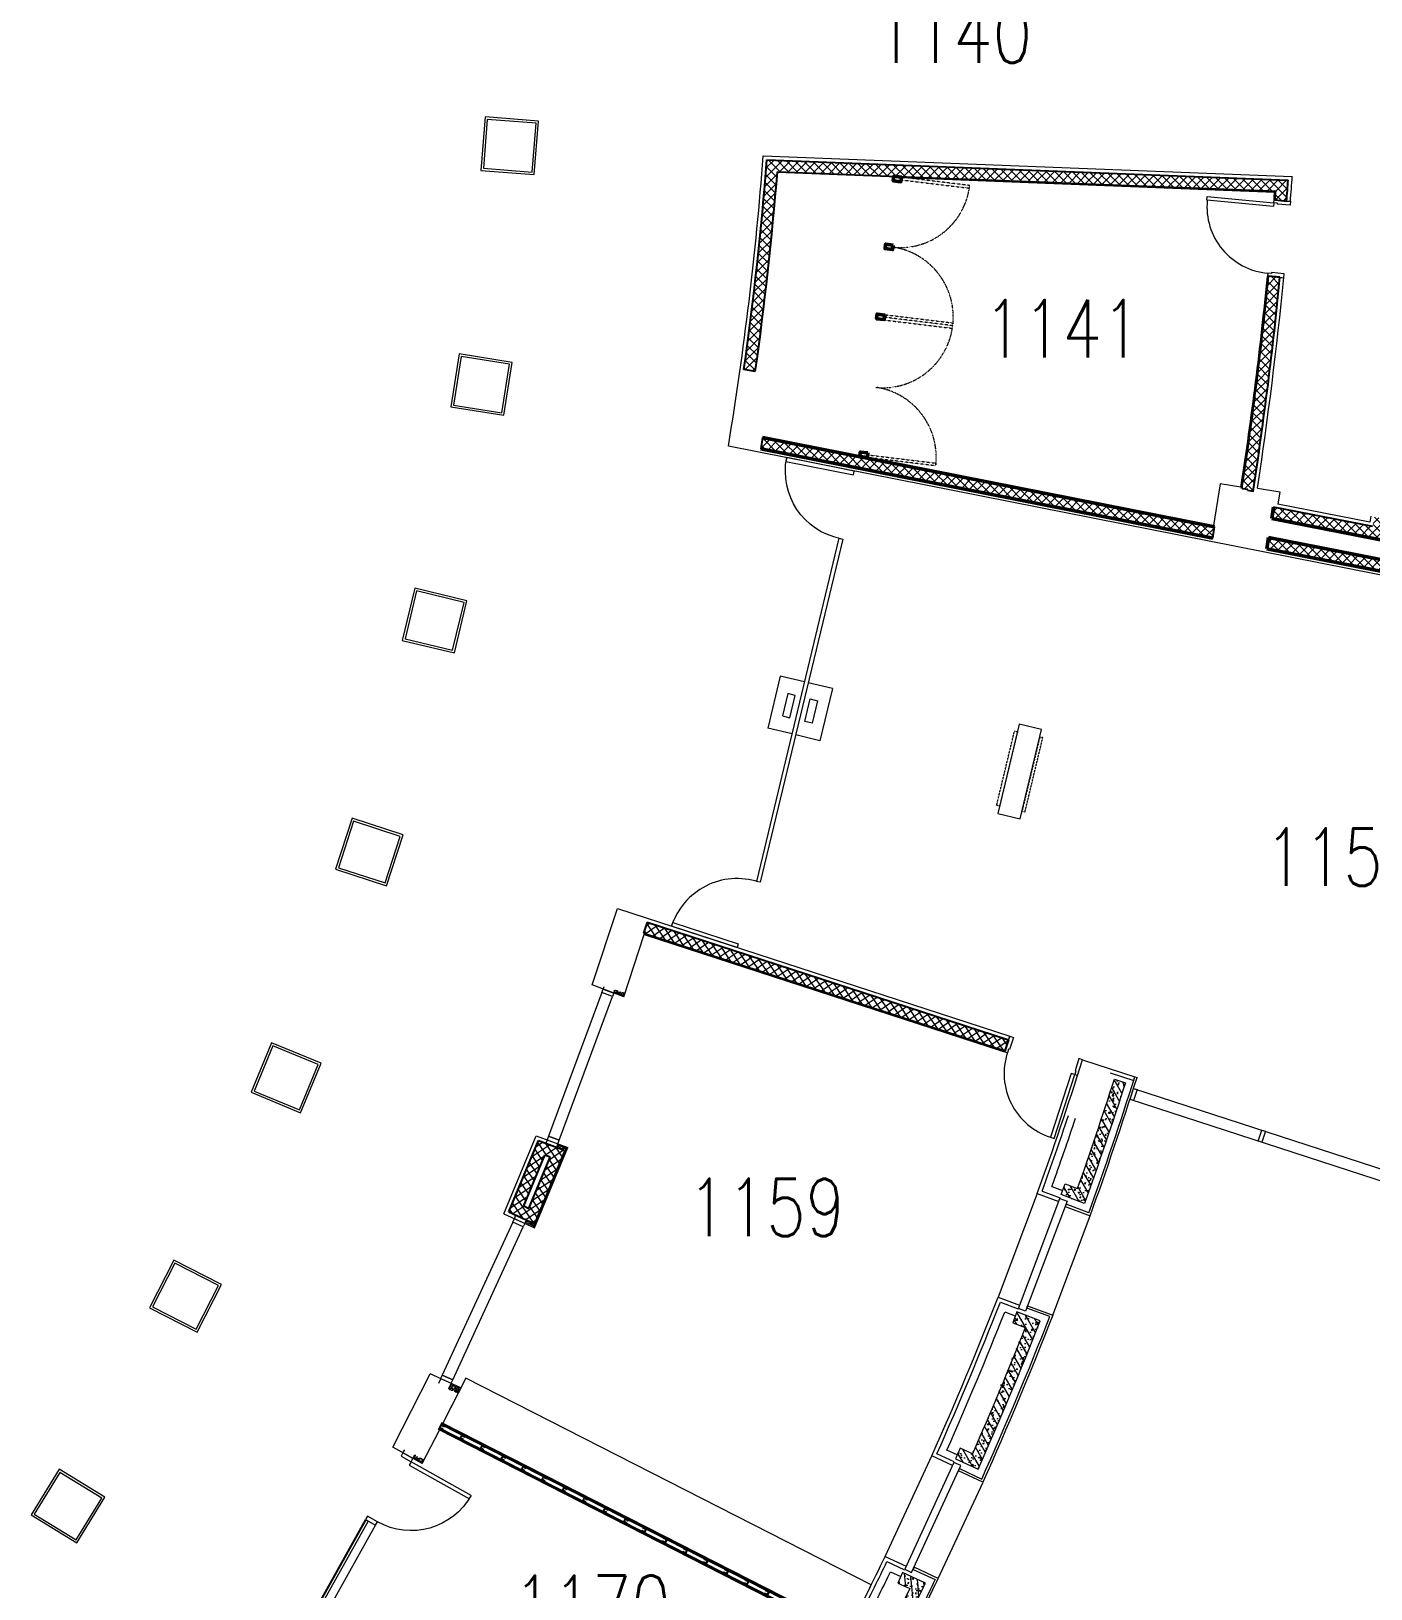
# Model space of a CAD drawing. Header units: inches. Extents: x 13084 to 220150, y 6494 to 167180.
# Drawn here: x 121740 to 139242, y 71649 to 91988 of the extents above; entities that cross this region are included whole.
import ezdxf
from ezdxf.enums import TextEntityAlignment as Align

# ---------------------------------------------------------------- set-up
doc = ezdxf.new("R2010")
doc.units = ezdxf.units.IN
doc.header["$MEASUREMENT"] = 0
doc.linetypes.add('Ground Floor$0$HIDDEN', pattern=[0.375, 0.25, -0.125])
for name, color, linetype, lineweight in [('Ground Floor$0$A-G250-G-Walls-Low-Level', 8, 'Continuous', 15), ('Ground Floor$0$A-G250-G-Walls-Precast-Concrete', 7, 'Continuous', 15), ('Ground Floor$0$A-G250-M-Walls-Blockwork', 7, 'Continuous', 25), ('Ground Floor$0$A-G250-M-Walls-Glazed-Partitions', 251, 'Continuous', 9), ('Ground Floor$0$A-G250-M-Walls-Plasterboard-Partition', 7, 'Continuous', 15), ('Ground Floor$0$A-G252-H-Internal-Walls', 251, 'Continuous', 9), ('Ground Floor$0$A-G262-H-Precast-Panel', 251, 'Continuous', 5), ('Ground Floor$0$A-G312-M-Wall-Cladding-Panel', 7, 'Continuous', 9), ('Ground Floor$0$A-G312-M-Wall-Finish-Plaster', 7, 'Continuous', 15), ('Ground Floor$0$A-G321-M-Window', 251, 'Continuous', 9), ('Ground Floor$0$A-G322-M-Door', 251, 'Continuous', 15), ('Ground Floor$0$A-G4-M-Furniture-and-Fittings', 251, 'Continuous', 9), ('Ground Floor$0$A-G4-M-Furniture-Built-In', 251, 'Continuous', 9), ('Ground Floor$0$Z-Z001-S-Room-Name-Identification-250', 7, 'Continuous', 15)]:
    doc.layers.add(name, color=color, linetype=linetype, lineweight=lineweight)
doc.styles.add('Ground Floor$0$Tag-RomanS', font='romans.shx', dxfattribs={"width": 0.8})
pattern_1 = [(34, (31615.24, 164129.57), (-44.385937, 65.804857), []), (124, (31615.24, 164129.57), (-65.804857, -44.385937), [])]
pattern_2 = [(45, (31615.24, 164129.57), (-56.1266, 56.1266), []), (135, (31615.24, 164129.57), (-56.1266, -56.1266), [])]
pattern_3 = [(140, (31615.24, 164129.57), (4.781726, 54.6554), [5.715, -62.865]), (85, (31615.24, 164129.57), (-57.316993, -10.572848), [4.572, -50.292]), (190.451, (31615.637, 164134.124), (-52.535006, 44.08275), [4.857, -53.427]), (136.1842, (31600, 164129.57), (12.6127, 81.323712), [8.5725, -94.2975]), (186.6356, (31601.05, 164136.35), (-74.227667, 71.22127), [7.2855, -80.1405]), (81.184, (31600, 164129.57), (-74.227535, 71.22138), [6.858, -75.438]), (111, (31603.81, 164137.19), (30.679656, 45.484464), [5.715, -62.865]), (56, (31603.81, 164137.19), (-55.25639, 18.540609), [4.572, -50.292]), (161.4514, (31606.365, 164140.98), (-24.576857, 64.024947), [4.857, -53.427]), (127.5, (31615.239, 164129.57), (-25.3665117, 0.926581), [0, -49.6824, 0, -51.054, 0, -50.4825]), (97.5, (31615.24, 164129.57), (-30.0541724, 20.045899), [0, -29.1084, 0, -48.5394, 0, -19.2405]), (57.5, (31615.239, 164112.577), (1.7186232, 40.6771786), [0, -19.05, 0, -59.436, 0, -78.867]), (47.5, (31615.24, 164104.957), (-7.627947, 44.438754), [0, -24.765, 0, -39.4716, 0, -56.007])]
pattern_4 = [(50, (31615.24, 164129.57), (182.18467, -15.93909), [19.05, -209.55]), (355, (31615.24, 164129.57), (-35.24283, 191.05664), [15.24, -167.64]), (100.451, (31630.42, 164128.24), (146.9425, 175.11669), [16.19, -178.09]), (46.1842, (31615.24, 164180.37), (271.07904, -42.04233), [28.575, -314.325]), (96.6356, (31637.83, 164176.87), (237.40423, 247.42556), [24.285, -267.135]), (351.184, (31615.24, 164180.37), (237.4046, 247.4251), [22.86, -251.46]), (21, (31640.64, 164167.67), (151.61488, -102.26552), [19.05, -209.55]), (326, (31640.64, 164167.67), (61.80203, 184.18797), [15.24, -167.64]), (71.4514, (31653.27, 164159.15), (213.4165, 81.92286), [16.19, -178.09]), (37.5, (31615.24, 164129.57), (3.088603, 84.55504), [0, -165.608, 0, -170.18, 0, -168.275]), (7.5, (31615.24, 164129.57), (66.81966, 100.180575), [0, -97.028, 0, -161.798, 0, -64.135]), (327.5, (31558.6, 164129.57), (135.590595, -5.728744), [0, -63.5, 0, -198.12, 0, -262.89]), (317.5, (31533.2, 164129.57), (148.12918, 25.42649), [0, -82.55, 0, -131.572, 0, -186.69])]
pattern_5 = [(120, (31615.24, 164129.57), (-68.740766, -39.6875), [])]

# ---------------------------------------------------------------- blocks, each defined once
blk = doc.blocks.new('Ground Floor$0$d51')
at = {"layer": 'Ground Floor$0$A-G322-M-Door', "ltscale": 0.02}
blk.add_lwpolyline([(100144, -117183), (100194, -117183), (100194, -118083), (100144, -118083)], close=True, dxfattribs=at)
blk.add_arc((100144, -118083), 900, 0, 90, dxfattribs=at)
blk = doc.blocks.new('Ground Floor$0$tag-roomname')
at = {"lineweight": 18, "ltscale": 0.01, "style": 'Ground Floor$0$Tag-RomanS', "width": 0.8}
blk.add_attdef('ROOM_NO_2', text='', height=3, dxfattribs=at).set_placement((0, 1.612), align=Align.MIDDLE_CENTER)
at = {"linetype": 'ByBlock', "lineweight": 13, "ltscale": 0.01, "style": 'Ground Floor$0$Tag-RomanS', "width": 0.8, "flags": 1}
for tag, p in [('ROOM_NAME_1', (0, -2.288)), ('AREA', (0, -5.744))]:
    blk.add_attdef(tag, text='', height=2.8, dxfattribs=at).set_placement(p, align=Align.MIDDLE_CENTER)
blk = doc.blocks.new('Ground Floor$0$Door1-faculty offices-2300')
at = {"layer": 'Ground Floor$0$A-G321-M-Window', "elevation": 0}
blk.add_lwpolyline([(50, -65), (1300, -65), (1300, -35), (50, -35)], close=True, dxfattribs=at)
at = {"layer": 'Ground Floor$0$A-G322-M-Door'}
for p, q in [((50, 75), (1300, 75)), ((50, -75), (1300, -75))]:
    blk.add_line(p, q, dxfattribs=at)
at = {"layer": 'Ground Floor$0$A-G322-M-Door', "elevation": 0}
for points in [[(2200, 975), (2250, 975), (2250, 75), (2200, 75)], [(50, 75), (50, -75), (0, -75), (0, 75)], [(1350, 75), (1350, -75), (1300, -75), (1300, 75)], [(2300, 75), (2300, -75), (2250, -75), (2250, 75)]]:
    blk.add_lwpolyline(points, close=True, dxfattribs=at)
at = {"layer": 'Ground Floor$0$A-G322-M-Door'}
blk.add_arc((2250, 75), 900, 90, 180, dxfattribs=at)
blk = doc.blocks.new('Ground Floor$0$w-2300-150')
at = {"layer": 'Ground Floor$0$A-G250-M-Walls-Glazed-Partitions', "ltscale": 0.02}
for points in [[(0, 150), (50, 150), (50, 0), (0, 0)], [(2250, 150), (50, 150), (50, 0), (2250, 0)], [(2300, 150), (2250, 150), (2250, 0), (2300, 0)]]:
    blk.add_lwpolyline(points, close=True, dxfattribs=at)
blk = doc.blocks.new('Ground Floor$0$w-2100-150')
at = {"layer": 'Ground Floor$0$A-G250-M-Walls-Glazed-Partitions', "ltscale": 0.02}
for points in [[(-100, 150), (-50, 150), (-50, 0), (-100, 0)], [(1950, 150), (-50, 150), (-50, 0), (1950, 0)], [(2000, 150), (1950, 150), (1950, 0), (2000, 0)]]:
    blk.add_lwpolyline(points, close=True, dxfattribs=at)
blk = doc.blocks.new('Ground Floor$0$Part Frame3')
at = {"extrusion": (-4.90887e-13, -3.28e-13, -1)}
for p, q in [((0, 100), (6015, 100)), ((0, 0), (6015, 0))]:
    blk.add_line(p, q, dxfattribs=at)
for p, q in [((0, 100), (0, 0)), ((6015, 100), (6015, 0))]:
    blk.add_line(p, q)
at = {"extrusion": (-4.90887e-13, -2.8924e-12, -1)}
for p, q in [((0, 87), (6015, 87, 0)), ((0, 75), (6015, 75, 0)), ((6015, 25, 0), (0, 25)), ((6015, 12, 0), (0, 12))]:
    blk.add_line(p, q, dxfattribs=at)
at = {"extrusion": (-4.90887e-13, -3.28e-13, -1), "elevation": 0}
for points in [[(0, 25), (0, 75), (-50, 75), (-50, 65), (-10, 65), (-10, 35), (-50, 35), (-50, 25)], [(-300, 25), (-300, 75), (-350, 75), (-350, 65), (-310, 65), (-310, 35), (-350, 35), (-350, 25)], [(-600, 25), (-600, 75), (-650, 75), (-650, 65), (-610, 65), (-610, 35), (-650, 35), (-650, 25)], [(-900, 25), (-900, 75), (-950, 75), (-950, 65), (-910, 65), (-910, 35), (-950, 35), (-950, 25)], [(-1200, 25), (-1200, 75), (-1250, 75), (-1250, 65), (-1210, 65), (-1210, 35), (-1250, 35), (-1250, 25)], [(-1500, 25), (-1500, 75), (-1550, 75), (-1550, 65), (-1510, 65), (-1510, 35), (-1550, 35), (-1550, 25)], [(-1800, 25), (-1800, 75), (-1850, 75), (-1850, 65), (-1810, 65), (-1810, 35), (-1850, 35), (-1850, 25)], [(-2100, 25), (-2100, 75), (-2150, 75), (-2150, 65), (-2110, 65), (-2110, 35), (-2150, 35), (-2150, 25)], [(-2400, 25), (-2400, 75), (-2450, 75), (-2450, 65), (-2410, 65), (-2410, 35), (-2450, 35), (-2450, 25)], [(-2700, 25), (-2700, 75), (-2750, 75), (-2750, 65), (-2710, 65), (-2710, 35), (-2750, 35), (-2750, 25)], [(-3000, 25), (-3000, 75), (-3050, 75), (-3050, 65), (-3010, 65), (-3010, 35), (-3050, 35), (-3050, 25)]]:
    blk.add_lwpolyline(points, close=True, dxfattribs=at)
at = {"extrusion": (4.90887e-13, -3.28e-13, -1), "elevation": 0}
for points in [[(-3315, 25), (-3315, 75), (-3265, 75), (-3265, 65), (-3305, 65), (-3305, 35), (-3265, 35), (-3265, 25)], [(-3615, 25), (-3615, 75), (-3565, 75), (-3565, 65), (-3605, 65), (-3605, 35), (-3565, 35), (-3565, 25)], [(-3915, 25), (-3915, 75), (-3865, 75), (-3865, 65), (-3905, 65), (-3905, 35), (-3865, 35), (-3865, 25)], [(-4215, 25), (-4215, 75), (-4165, 75), (-4165, 65), (-4205, 65), (-4205, 35), (-4165, 35), (-4165, 25)], [(-4515, 25), (-4515, 75), (-4465, 75), (-4465, 65), (-4505, 65), (-4505, 35), (-4465, 35), (-4465, 25)], [(-4815, 25), (-4815, 75), (-4765, 75), (-4765, 65), (-4805, 65), (-4805, 35), (-4765, 35), (-4765, 25)], [(-5115, 25), (-5115, 75), (-5065, 75), (-5065, 65), (-5105, 65), (-5105, 35), (-5065, 35), (-5065, 25)], [(-5415, 25), (-5415, 75), (-5365, 75), (-5365, 65), (-5405, 65), (-5405, 35), (-5365, 35), (-5365, 25)], [(-5715, 25), (-5715, 75), (-5665, 75), (-5665, 65), (-5705, 65), (-5705, 35), (-5665, 35), (-5665, 25)], [(-6015, 25), (-6015, 75), (-5965, 75), (-5965, 65), (-6005, 65), (-6005, 35), (-5965, 35), (-5965, 25)]]:
    blk.add_lwpolyline(points, close=True, dxfattribs=at)
blk = doc.blocks.new('Ground Floor$0$cb17')
at = {"linetype": 'Ground Floor$0$HIDDEN', "ltscale": 0.25}
for points in [[(-91, 0), (-56, 0), (-56, 899), (-91, 899)], [(1752, 0), (1717, 0), (1717, 899), (1752, 899)], [(1752, 0), (1787, 0), (1787, 899), (1752, 899)], [(3596, 0), (3561, 0), (3561, 899), (3596, 899)]]:
    blk.add_lwpolyline(points, close=True, dxfattribs=at)
for centre, start, end in [((-88, -20), 1.2327, 90.2067), ((1749, -20), 89.7933, 178.7673), ((1755, -20), 1.2327, 90.2067), ((3592, -20), 89.7933, 178.7673)]:
    blk.add_arc(centre, 919, start, end, dxfattribs=at)
blk = doc.blocks.new('Ground Floor$0$cb-a1')
at = {"layer": 'Ground Floor$0$A-G4-M-Furniture-Built-In', "lineweight": 50, "ltscale": 0.02, "elevation": 0}
for points in [[(-3687, 100), (-3627, 100), (-3627, 0), (-3687, 0)], [(-2795, 100), (-2735, 100), (-2735, 0), (-2795, 0)], [(-1874, 100), (-1814, 100), (-1814, 0), (-1874, 0)]]:
    blk.add_lwpolyline(points, close=True, dxfattribs=at)
at = {"layer": 'Ground Floor$0$A-G4-M-Furniture-Built-In', "lineweight": 50, "ltscale": 0.02}
blk.add_lwpolyline([(-60, 100), (0, 100), (0, 0), (-60, 0)], close=True, dxfattribs=at)
at = {"layer": 'Ground Floor$0$A-G4-M-Furniture-Built-In'}
blk.add_blockref('Ground Floor$0$cb17', (-3596, 100, 0), dxfattribs=at)

msp = doc.modelspace()

# ---------------------------------------------------------------- hatches: boundary and pattern name
at = {"layer": 'Ground Floor$0$A-G252-H-Internal-Walls', "ltscale": 0.02}
h = msp.add_hatch(dxfattribs=at)
h.set_pattern_fill('ANSI37', color=256, scale=25, style=0)
h.set_pattern_definition(pattern_2)
h.paths.add_polyline_path([(138001, 89900, -0.000579), (137993, 89784), (138142, 89770, 0.001367), (138162, 90044), (131351, 90308, -0.015894), (131052, 87568), (131200, 87545, 0.015079), (131489, 90153)])
h = msp.add_hatch(dxfattribs=at)
h.set_pattern_fill('ANSI37', color=256, scale=25, style=0)
h.set_pattern_definition(pattern_2)
h.paths.add_polyline_path([(138055, 88774), (137906, 88788, -0.01397), (137558, 86015), (137633, 86003), (137630, 85990), (137704, 85978, 0.014044)])
h = msp.add_hatch(dxfattribs=at)
h.set_pattern_fill('ANSI37', color=256, scale=25, style=0)
h.set_pattern_definition(pattern_2)
h.paths.add_polyline_path([(137176, 85369), (137200, 85517), (131295, 86684), (131273, 86536)])
at = {"layer": 'Ground Floor$0$A-G252-H-Internal-Walls'}
h = msp.add_hatch(dxfattribs=at)
h.set_pattern_fill('ANSI37', color=256, scale=25, style=0)
h.set_pattern_definition(pattern_2)
h.paths.add_polyline_path([(141883, 84591), (137906, 85377), (137883, 85229), (146491, 83527), (146520, 83674), (142030, 84562), (142108, 84956), (139413, 85489), (139437, 85611), (139291, 85643), (139266, 85518), (137971, 85774), (137947, 85625), (141932, 84838)])
h = msp.add_hatch(dxfattribs=at)
h.set_pattern_fill('ANSI37', color=256, scale=25, angle=349, style=0)
h.set_pattern_definition(pattern_1)
h.paths.add_polyline_path([(129787, 80352), (129740, 80210), (134462, 78675), (134509, 78818)])
h = msp.add_hatch(dxfattribs=at)
h.set_pattern_fill('AR-CONC', color=256, scale=0.3, angle=90, style=0)
h.set_pattern_definition([(140, (31611.44, 164130.82), (4.781726, 54.6554), [5.715, -62.865]), (85, (31611.44, 164130.82), (-57.316993, -10.572848), [4.572, -50.292]), (190.451, (31611.84, 164135.376), (-52.535006, 44.08275), [4.857, -53.427]), (136.1842, (31596.2, 164130.82), (12.6127, 81.323712), [8.5725, -94.2975]), (186.6356, (31597.25, 164137.6), (-74.227667, 71.22127), [7.2855, -80.1405]), (81.184, (31596.2, 164130.82), (-74.227535, 71.22138), [6.858, -75.438]), (111, (31600.01, 164138.44), (30.679656, 45.484464), [5.715, -62.865]), (56, (31600.01, 164138.44), (-55.25639, 18.540609), [4.572, -50.292]), (161.4514, (31602.566, 164142.23), (-24.576857, 64.024947), [4.857, -53.427]), (127.5, (31611.44, 164130.821), (-25.3665117, 0.926581), [0, -49.6824, 0, -51.054, 0, -50.4825]), (97.5, (31611.44, 164130.82), (-30.0541724, 20.045899), [0, -29.1084, 0, -48.5394, 0, -19.2405]), (57.5, (31611.44, 164113.829), (1.7186232, 40.6771786), [0, -19.05, 0, -59.436, 0, -78.867]), (47.5, (31611.44, 164106.21), (-7.627947, 44.438754), [0, -24.765, 0, -39.4716, 0, -56.007])])
h.paths.add_polyline_path([(129363, 79470), (129354, 79444), (129473, 79400), (129483, 79431)])
h = msp.add_hatch(dxfattribs=at)
h.set_pattern_fill('ANSI37', color=256, scale=25, angle=349, style=0)
h.set_pattern_definition(pattern_1)
h.paths.add_polyline_path([(128718, 77371), (128366, 77501), (127981, 76572), (128322, 76415)])
h.paths.add_polyline_path([(128243, 76616), (128175, 76648), (128450, 77310), (128520, 77284)], flags=16)
h = msp.add_hatch(dxfattribs=at)
h.set_pattern_fill('AR-CONC', color=256, scale=0.3, angle=90, style=0)
h.set_pattern_definition(pattern_3)
h.paths.add_polyline_path([(128615, 77446), (128603, 77414), (128718, 77371), (128732, 77403)])
h = msp.add_hatch(dxfattribs=at)
h.set_pattern_fill('AR-CONC', color=256, scale=0.3, angle=90, style=0)
h.set_pattern_definition(pattern_3)
h.paths.add_polyline_path([(128210, 76466), (128196, 76435), (128309, 76383), (128322, 76415)])
h = msp.add_hatch(dxfattribs=at)
h.set_pattern_fill('AR-CONC', color=256, scale=0.3, angle=90, style=0)
h.set_pattern_definition(pattern_3)
h.paths.add_polyline_path([(127220, 74319), (127194, 74262), (127303, 74207), (127334, 74266)])
h = msp.add_hatch(dxfattribs=at)
h.set_pattern_fill('AR-CONC', color=256, scale=0.3, angle=90, style=0)
h.set_pattern_definition(pattern_3)
h.paths.add_polyline_path([(126753, 73398), (126735, 73365), (126844, 73304), (126863, 73342)])
at = {"layer": 'Ground Floor$0$A-G262-H-Precast-Panel'}
h = msp.add_hatch(dxfattribs=at)
h.set_pattern_fill('AR-CONC', color=256, style=0)
h.set_pattern_definition(pattern_4)
edge = h.paths.add_edge_path()
edge.add_line((135892, 78304), (136035, 78257))
edge.add_arc((88115, 93630), 50325, 340.3199, 342.2143, ccw=False)
edge.add_line((135501, 76682), (135196, 76797))
edge.add_line((135196, 76797), (135247, 76938))
edge.add_line((135247, 76938), (135411, 76876))
edge.add_arc((88427, 93524), 49846, 340.4891, 342.221)
h = msp.add_hatch(dxfattribs=at)
h.set_pattern_fill('ANSI31', color=256, scale=25, angle=75, style=0)
h.set_pattern_definition(pattern_5)
edge = h.paths.add_edge_path()
edge.add_line((135892, 78304), (136035, 78257))
edge.add_arc((88115, 93630), 50325, 340.3199, 342.2143, ccw=False)
edge.add_line((135501, 76682), (135196, 76797))
edge.add_line((135196, 76797), (135247, 76938))
edge.add_line((135247, 76938), (135411, 76876))
edge.add_arc((88427, 93524), 49846, 340.4891, 342.221)
h = msp.add_hatch(dxfattribs=at)
h.set_pattern_fill('AR-CONC', color=256, style=0)
h.set_pattern_definition(pattern_4)
edge = h.paths.add_edge_path()
edge.add_line((134036, 73411), (133877, 73484))
edge.add_line((133877, 73484), (133817, 73347))
edge.add_line((133817, 73347), (134111, 73210))
edge.add_arc((88115, 93628), 50325, 336.0636, 338.4572)
edge.add_line((134924, 75149), (134617, 75264))
edge.add_line((134617, 75264), (134564, 75123))
edge.add_line((134564, 75123), (134728, 75062))
edge.add_arc((88115, 93628), 50175, 336.238, 338.2827, ccw=False)
h = msp.add_hatch(dxfattribs=at)
h.set_pattern_fill('ANSI31', color=256, scale=25, angle=75, style=0)
h.set_pattern_definition(pattern_5)
edge = h.paths.add_edge_path()
edge.add_line((134036, 73411), (133877, 73484))
edge.add_line((133877, 73484), (133817, 73347))
edge.add_line((133817, 73347), (134111, 73210))
edge.add_arc((88115, 93628), 50325, 336.0636, 338.4572)
edge.add_line((134924, 75149), (134617, 75264))
edge.add_line((134617, 75264), (134564, 75123))
edge.add_line((134564, 75123), (134728, 75062))
edge.add_arc((88115, 93628), 50175, 336.238, 338.2827, ccw=False)
h = msp.add_hatch(dxfattribs=at)
h.set_pattern_fill('AR-CONC', color=256, style=0)
h.set_pattern_definition(pattern_4)
edge = h.paths.add_edge_path()
edge.add_arc((88115, 93630), 50325, 333.37, 334.1968)
edge.add_line((133423, 71724), (133125, 71861))
edge.add_line((133125, 71861), (133062, 71725))
edge.add_line((133062, 71725), (133221, 71652))
edge.add_line((133221, 71652), (132968, 71141))
edge.add_line((132968, 71141), (133102, 71073))
h = msp.add_hatch(dxfattribs=at)
h.set_pattern_fill('ANSI31', color=256, scale=25, angle=50, style=0)
h.set_pattern_definition([(95, (31615.24, 164129.57), (-79.072954, -6.917987), [])])
edge = h.paths.add_edge_path()
edge.add_arc((88115, 93630), 50325, 333.37, 334.1968)
edge.add_line((133423, 71724), (133125, 71861))
edge.add_line((133125, 71861), (133062, 71725))
edge.add_line((133062, 71725), (133221, 71652))
edge.add_line((133221, 71652), (132968, 71141))
edge.add_line((132968, 71141), (133102, 71073))

# ---------------------------------------------------------------- linework, layer by layer
at = {"layer": 'Ground Floor$0$A-G250-G-Walls-Low-Level'}
for p, q in [((134884, 76813), (134373, 75456)), ((135087, 75221), (135575, 76520)), ((132896, 72071), (133506, 73387)), ((133590, 71784), (134178, 73041))]:
    msp.add_line(p, q, dxfattribs=at)
at = {"layer": 'Ground Floor$0$A-G250-G-Walls-Precast-Concrete'}
for points in [[(135892, 78304), (136035, 78257, -0.008266), (135501, 76682), (135196, 76797), (135247, 76938), (135411, 76876, 0.007557)], [(134036, 73411), (133877, 73484), (133817, 73347), (134111, 73210, 0.010445), (134924, 75149), (134617, 75264), (134564, 75123), (134728, 75062, -0.008922)]]:
    msp.add_lwpolyline(points, format="xyb", close=True, dxfattribs=at)
msp.add_lwpolyline([(133102, 71073, 0.003608), (133423, 71724), (133125, 71861), (133062, 71725), (133221, 71652), (132968, 71141), (133102, 71073)], format="xyb", dxfattribs=at)
at = {"layer": 'Ground Floor$0$A-G250-M-Walls-Blockwork'}
for p, q in [((131351, 90308, 0), (138162, 90044)), ((131489, 90153, 0), (138001, 89900)), ((137993, 89784), (138142, 89770)), ((138054, 88774), (137906, 88788)), ((131200, 87545, 0), (131052, 87568, 0)), ((131295, 86684), (131273, 86536, 0)), ((137633, 86003), (137562, 86014)), ((137630, 85990), (137633, 86003)), ((137708, 85977), (137630, 85990)), ((139266, 85518, 0), (137971, 85774, 0)), ((137176, 85369), (137200, 85517)), ((129787, 80352), (129741, 80210)), ((129787, 80352), (134509, 78818)), ((129741, 80210), (134462, 78675)), ((134509, 78818), (134462, 78675)), ((127981, 76572), (128366, 77501, 0)), ((128367, 77501), (128718, 77371)), ((128175, 76648), (128450, 77310, 0)), ((128322, 76415), (128718, 77371, 0)), ((128520, 77284), (128450, 77310, 0)), ((128243, 76616), (128520, 77284, 0)), ((127981, 76572), (128322, 76415)), ((128175, 76648), (128243, 76616))]:
    msp.add_line(p, q, dxfattribs=at)
at = {"layer": 'Ground Floor$0$A-G250-M-Walls-Blockwork', "lineweight": 50, "ltscale": 0.02}
for p, q in [((131295, 86684), (137200, 85517)), ((137176, 85369), (131273, 86536, 0)), ((137947, 85625), (137971, 85774)), ((141932, 84838, 0), (137947, 85625, 0)), ((137883, 85229), (137906, 85377)), ((146491, 83527), (137883, 85229)), ((137906, 85377), (141883, 84591))]:
    msp.add_line(p, q, dxfattribs=at)
at = {"layer": 'Ground Floor$0$A-G250-M-Walls-Blockwork'}
for centre, radius, start, end in [((88115, 93630, 0), 43363, 351.9646, 355.607), ((88115, 93630, 0), 43513, 351.9613, 355.4168), ((88115, 93630), 50025, 355.5916, 355.7244), ((88115, 93630), 50175, 355.5887, 355.9019), ((88115, 93630), 50025, 351.2448, 354.4463), ((88115, 93630), 50175, 351.2283, 354.4468)]:
    msp.add_arc(centre, radius, start, end, dxfattribs=at)
at = {"layer": 'Ground Floor$0$A-G312-M-Wall-Cladding-Panel'}
for p, q in [((136159, 78335), (136188, 78325)), ((135260, 76671), (135249, 76643)), ((135249, 76643), (135575, 76520)), ((135557, 76559), (135260, 76671))]:
    msp.add_line(p, q, dxfattribs=at)
for points in [[(127670, 90868), (127616, 90170), (128313, 90115), (128368, 90813)], [(127698, 90835), (127648, 90197), (128286, 90147), (128336, 90785)], [(127332, 87773), (127222, 87081), (127914, 86972), (128023, 87663)], [(127357, 87738), (127257, 87106), (127889, 87006), (127989, 87638)], [(126751, 84714), (126588, 84033), (127269, 83870), (127432, 84550)], [(126774, 84678), (126624, 84055), (127246, 83906), (127396, 84528)], [(125933, 81710), (125716, 81044), (126382, 80828), (126599, 81494)], [(125952, 81672), (125754, 81063), (126363, 80866), (126561, 81474)], [(124881, 78780), (124613, 78133), (125260, 77865), (125528, 78512)], [(124897, 78740), (124652, 78149), (125244, 77904), (125489, 78495)], [(123603, 75941), (123285, 75317), (123908, 74999), (124226, 75623)], [(123616, 75900), (123325, 75330), (123895, 75040), (124186, 75610)], [(122105, 73211), (121740, 72614), (122336, 72248), (122702, 72845)], [(122115, 73170), (121781, 72624), (122326, 72290), (122661, 72835)]]:
    msp.add_lwpolyline(points, close=True, dxfattribs=at)
for points in [[(134757, 75344), (135087, 75221, -0.011707), (134174, 73043), (133855, 73192), (133868, 73219), (134159, 73083, 0.011404), (135048, 75204), (134747, 75316)], [(133261, 71903), (133550, 71770, -0.003619), (133229, 71114), (136839, 69275), (136728, 69057), (136755, 69043), (136879, 69288), (133269, 71128, 0.003623), (133590, 71784), (133274, 71930)]]:
    msp.add_lwpolyline(points, format="xyb", close=True, dxfattribs=at)
for radius, start, end in [(50420, 340.214, 342.3449), (50450, 340.1794, 342.3447)]:
    msp.add_arc((88114, 93626), radius, start, end, dxfattribs=at)
at = {"layer": 'Ground Floor$0$A-G312-M-Wall-Finish-Plaster'}
for p, q in [((131305, 90360), (138216, 90092)), ((133109, 90075, 0), (137985, 89886)), ((137993, 89784), (137978, 89786)), ((138142, 89770), (138192, 89766)), ((137905, 88788), (137891, 88790)), ((138054, 88774), (138105, 88769)), ((149476, 82886, 0), (130849, 86569)), ((132665, 86429, 0), (137187, 85535)), ((137274, 86076), (137187, 85535)), ((137545, 86032), (137274, 86076)), ((137761, 86019), (138053, 85972)), ((138053, 85972, 0), (138028, 85813, 0)), ((139227, 85576, 0), (138028, 85813, 0)), ((139242, 85653, 0), (139227, 85576, 0)), ((129070, 79534, 0), (129400, 80531, 0)), ((129400, 80531, 0), (134525, 78865)), ((129483, 79380, 0), (129750, 80191)), ((129750, 80191, 0), (134458, 78661)), ((129483, 79380, 0), (129070, 79534)), ((129211, 79481, 0), (129224, 79515, 0)), ((129352, 79429, 0), (129367, 79469, 0)), ((129357, 79443, 0), (129474, 79400, 0)), ((129474, 79400, 0), (129484, 79431, 0)), ((134525, 78865), (134509, 78818)), ((134462, 78675), (134458, 78661)), ((135476, 78557), (136159, 78335)), ((135836, 78387), (136144, 78287)), ((136144, 78287), (136159, 78335)), ((127917, 76547), (128339, 77565)), ((128339, 77565), (128751, 77412)), ((128480, 77513), (128462, 77465)), ((128317, 76362, 0), (128751, 77412, 0)), ((128620, 77461), (128603, 77414)), ((128615, 77446), (128732, 77403)), ((128718, 77371, 0), (128732, 77403, 0)), ((135075, 76901), (135215, 76849)), ((134884, 76813), (135166, 76707)), ((134948, 76843), (135184, 76753)), ((135181, 76747), (135184, 76753)), ((127917, 76547), (128317, 76362, 0)), ((128053, 76484, 0), (128074, 76529, 0)), ((128190, 76421, 0), (128210, 76466, 0)), ((128196, 76435, 0), (128309, 76383, 0)), ((128309, 76383), (128322, 76415)), ((134373, 75456), (134653, 75351)), ((134402, 75392), (134635, 75304)), ((134459, 75264), (134597, 75212)), ((134638, 75311), (134635, 75304)), ((126466, 73499), (126954, 74458, 0)), ((127354, 74274, 0), (126954, 74458, 0)), ((127090, 74395, 0), (127060, 74330, 0)), ((127354, 74274), (127119, 73812)), ((127226, 74333, 0), (127194, 74262, 0)), ((127334, 74266, 0), (127220, 74319, 0)), ((127303, 74207), (127334, 74266, 0)), ((126850, 73284, 0), (127074, 73723)), ((126850, 73284, 0), (126466, 73499)), ((126597, 73426), (126620, 73466)), ((133839, 73398), (133703, 73461)), ((126728, 73352), (126753, 73398)), ((126844, 73304), (126735, 73365, 0)), ((126844, 73304), (126863, 73342)), ((133777, 73261), (133506, 73387)), ((133798, 73307), (133572, 73412)), ((133795, 73300), (133798, 73307))]:
    msp.add_line(p, q, dxfattribs=at)
for points in [[(132421, 71111, 0.005383), (132896, 72071), (133170, 71945)], [(132589, 71334, 0.003756), (132920, 72005), (133149, 71899), (133152, 71906)], [(132679, 71289, 0.003264), (132967, 71873), (133102, 71811)]]:
    msp.add_lwpolyline(points, format="xyb", dxfattribs=at)
for centre, radius, start, end in [((88115, 93630), 43313, 350.618, 355.6706), ((88115, 93630), 50225, 355.5878, 355.9609), ((88115, 93630), 50010, 355.5919, 355.7066), ((88115, 93630), 50010, 351.2621, 354.4463), ((88115, 93630), 50225, 351.2849, 354.447), ((90503, 92835), 47185, 340.1502, 342.3856), ((90503, 92835), 47235, 340.2099, 341.4761), ((90503, 92835), 47335, 340.329, 341.4761), ((88047, 93657), 49774, 335.9682, 338.5506), ((88047, 93657), 49824, 336.0248, 338.4941), ((88047, 93657), 49924, 336.1377, 338.3811)]:
    msp.add_arc(centre, radius, start, end, dxfattribs=at)
at = {"layer": 'Ground Floor$0$A-G321-M-Window'}
for p, q in [((132293, 85366, 0), (131217, 80886, 0)), ((132342, 85356, 0), (131266, 80875, 0)), ((132293, 85366, 0), (132342, 85356, 0)), ((131266, 80875), (131217, 80886))]:
    msp.add_line(p, q, dxfattribs=at)
msp.add_lwpolyline([(144512, 75463), (144466, 75320), (136096, 78040), (136142, 78182), (144515, 75462)], dxfattribs=at)
for points in [[(136142, 78182), (136190, 78167), (136143, 78024), (136096, 78040)], [(137816, 77638), (137864, 77623), (137817, 77480), (137770, 77496)], [(134638, 75311), (135181, 76747), (135275, 76712), (134732, 75276)], [(133795, 73300), (133152, 71906), (133243, 71864), (133886, 73258)]]:
    msp.add_lwpolyline(points, close=True, dxfattribs=at)
at = {"layer": 'Ground Floor$0$A-G322-M-Door'}
for points in [[(137101, 89779), (137105, 89829), (137975, 89747), (137971, 89697)], [(138023, 89731), (138024, 89743), (137975, 89747), (137978, 89786), (138192, 89766), (138188, 89716)], [(137944, 88835), (137943, 88823), (137895, 88828), (137891, 88790), (138105, 88769), (138110, 88819)], [(134521, 78693), (134509, 78697), (134494, 78649), (134458, 78661), (134525, 78865), (134572, 78850)], [(135378, 78414), (135389, 78411), (135374, 78363), (135410, 78352), (135476, 78557), (135428, 78572)], [(135056, 77546), (135103, 77531), (135374, 78363), (135326, 78379)]]:
    msp.add_lwpolyline(points, close=True, dxfattribs=at)
for centre, radius, start, end in [((137973, 89696), 872, 174.6005, 264.8355), ((135326, 78379), 875, 161.7705, 252.0094)]:
    msp.add_arc(centre, radius, start, end, dxfattribs=at)
at = {"layer": 'Ground Floor$0$A-G4-M-Furniture-and-Fittings'}
for p, q in [((131527, 83567, 0), (131364, 82887, 0)), ((131843, 83491, 0), (131527, 83567, 0)), ((132208, 83404), (131892, 83480, 0)), ((132208, 83404), (132044, 82723, 0)), ((131680, 82811, 0), (131364, 82887, 0)), ((132044, 82723, 0), (131728, 82799, 0)), ((134649, 82939), (134369, 81773)), ((134941, 82869), (134649, 82939)), ((134660, 81702), (134941, 82869)), ((134369, 81773), (134660, 81702))]:
    msp.add_line(p, q, dxfattribs=at)
at = {"layer": 'Ground Floor$0$A-G4-M-Furniture-and-Fittings', "elevation": 0}
for points in [[(131556, 83046), (131653, 83023), (131723, 83314), (131626, 83338)], [(131945, 82953), (131848, 82976), (131918, 83268), (132015, 83244)]]:
    msp.add_lwpolyline(points, close=True, dxfattribs=at)
at = {"layer": 'Ground Floor$0$A-G4-M-Furniture-and-Fittings', "linetype": 'Ground Floor$0$HIDDEN', "ltscale": 0.5}
for points in [[(134587, 82851), (134626, 82842), (134392, 81870), (134353, 81879)], [(134956, 82763), (134917, 82772), (134684, 81800), (134723, 81790)]]:
    msp.add_lwpolyline(points, close=True, dxfattribs=at)
at = {"layer": 'Ground Floor$0$A-G4-M-Furniture-and-Fittings'}
msp.add_lwpolyline([(132421, 71111, 0.003315), (132716, 71701), (127418, 74400), (127119, 73812), (132421, 71111)], format="xyb", dxfattribs=at)

# ---------------------------------------------------------------- block references
at = {"layer": 'Ground Floor$0$A-G250-M-Walls-Plasterboard-Partition', "extrusion": (0, 0, -1), "xscale": -1, "rotation": 206.9999999998308}
msp.add_blockref('Ground Floor$0$Part Frame3', (-132465, 71088), dxfattribs=at)
at = {"layer": 'Ground Floor$0$A-G321-M-Window'}
for name, p, rotation in [('Ground Floor$0$w-2100-150', (129177, 79387, 0), 249.6049933337673), ('Ground Floor$0$w-2300-150', (128053, 76484, 0), 245.2392957469265)]:
    msp.add_blockref(name, p, dxfattribs=dict(at, rotation=rotation))
at = {"layer": 'Ground Floor$0$A-G322-M-Door', "xscale": -1}
for name, p, rotation in [('Ground Floor$0$d51', (36216, 207500, 0), 78.74999489761244), ('Ground Floor$0$Door1-faculty offices-2300', (125540, 71382, 0), 240.7831338795649)]:
    msp.add_blockref(name, p, dxfattribs=dict(at, rotation=rotation))
at = {"layer": 'Ground Floor$0$A-G322-M-Door', "rotation": 72.00009888704709}
msp.add_blockref('Ground Floor$0$d51', (-12288, 21270), dxfattribs=at)
at = {"layer": 'Ground Floor$0$A-G4-M-Furniture-Built-In', "rotation": 263.0666310555183}
msp.add_blockref('Ground Floor$0$cb-a1', (132565, 86433), dxfattribs=at)
at = {"layer": 'Ground Floor$0$Z-Z001-S-Room-Name-Identification-250'}
ref = msp.add_blockref('Ground Floor$0$tag-roomname', (133786, 91547), dxfattribs=dict(at, xscale=250, yscale=250, zscale=250))
ref.add_attrib('ROOM_NO_2', '1140', dxfattribs={"layer": '0', "lineweight": 18, "ltscale": 0.01, "height": 750, "style": 'Ground Floor$0$Tag-RomanS', "width": 0.8}).set_placement((133786, 91950), align=Align.MIDDLE_CENTER)
ref = msp.add_blockref('Ground Floor$0$tag-roomname', (135211, 87700), dxfattribs=dict(at, xscale=250, yscale=250, zscale=250))
ref.add_attrib('ROOM_NO_2', '1141', dxfattribs={"layer": '0', "lineweight": 18, "ltscale": 0.01, "height": 750, "style": 'Ground Floor$0$Tag-RomanS', "width": 0.8}).set_placement((135211, 88103), align=Align.MIDDLE_CENTER)
ref = msp.add_blockref('Ground Floor$0$tag-roomname', (138883, 80800), dxfattribs=dict(at, xscale=250, yscale=250, zscale=250))
ref.add_attrib('ROOM_NO_2', '1157', dxfattribs={"layer": '0', "lineweight": 18, "ltscale": 0.01, "height": 750, "style": 'Ground Floor$0$Tag-RomanS', "width": 0.8}).set_placement((138883, 81203), align=Align.MIDDLE_CENTER)
ref = msp.add_blockref('Ground Floor$0$tag-roomname', (131345, 76226), dxfattribs=dict(at, xscale=250, yscale=250, zscale=250))
ref.add_attrib('ROOM_NO_2', '1159', dxfattribs={"layer": '0', "lineweight": 18, "ltscale": 0.01, "height": 750, "style": 'Ground Floor$0$Tag-RomanS', "width": 0.8}).set_placement((131345, 76629), align=Align.MIDDLE_CENTER)
ref = msp.add_blockref('Ground Floor$0$tag-roomname', (129066, 71044), dxfattribs=dict(at, xscale=250, yscale=250, zscale=250))
ref.add_attrib('ROOM_NO_2', '1170', dxfattribs={"layer": '0', "lineweight": 18, "ltscale": 0.01, "height": 750, "style": 'Ground Floor$0$Tag-RomanS', "width": 0.8}).set_placement((129066, 71447), align=Align.MIDDLE_CENTER)

doc.saveas('drawing.dxf')
